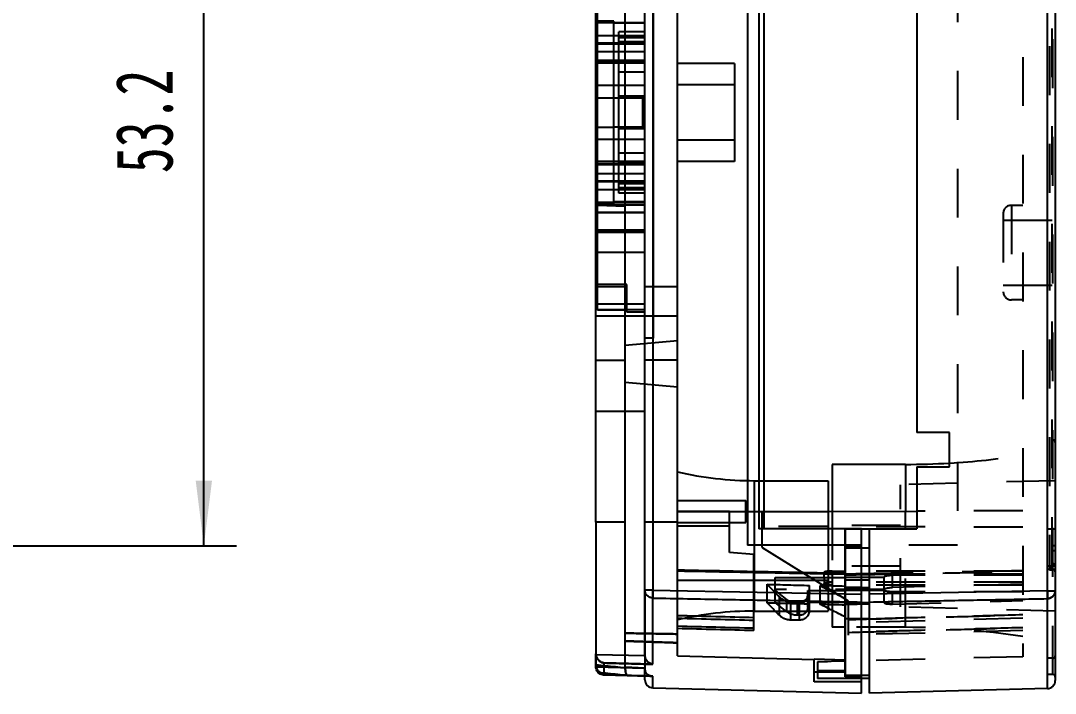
# Model space of a CAD drawing. Extents: x 195 to 445, y -1276 to -961.
# Drawn here: x 381.6 to 445.1, y -1099.9 to -1058.6 of the extents above; entities that cross this region are included whole.
import ezdxf

# ---------------------------------------------------------------- set-up
doc = ezdxf.new("R2010")
doc.units = 0
doc.linetypes.add('EB_DASH', pattern=[6, 3, -3])
doc.layers.get('0').update_dxf_attribs({"linetype": 'CONTINUOUS'})
for name, color, linetype in [('B1_DXF_CONTINUOUS_LINE', 7, 'CONTINUOUS'), ('B1_DXF_HIDDEN_LINE', 7, 'CONTINUOUS'), ('B3_DXF_CONTINUOUS_LINE', 7, 'CONTINUOUS'), ('B3_DXF_HIDDEN_LINE', 7, 'CONTINUOUS'), ('CAXA4', 3, 'CONTINUOUS')]:
    doc.layers.add(name, color=color, linetype=linetype)
doc.styles.add('标准', font='', dxfattribs={"width": 0.667})
doc.styles.get('标准').set_extended_font_data('仿宋_GB2312')
doc.dimstyles.new('标准', dxfattribs={"dimtxt": 3.5, "dimasz": 4, "dimexe": 2, "dimexo": 0, "dimtad": 1, "dimdec": 1, "dimtxsty": '标准', "dimcen": 0, "dimdle": 6, "dimazin": 3, "dimtfac": 1, "dimtdec": 3, "dimtmove": 0, "dimatfit": 3, "dimtolj": 1, "dimtzin": 0})

# ---------------------------------------------------------------- blocks, each defined once
blk = doc.blocks.new('*D1')
at = {"layer": 'CAXA4', "linetype": 'CONTINUOUS'}
for points in [[(392.855, -1037.615), (393.355, -1041.615), (392.355, -1041.615)], [(392.855, -1090.815), (393.355, -1086.815), (392.355, -1086.815)]]:
    blk.add_hatch(color=0, dxfattribs=at).paths.add_polyline_path(points, flags=0)
at = {"layer": 'CAXA4', "color": 0, "linetype": 'CONTINUOUS'}
for p, q in [((321.911, -1037.615), (394.855, -1037.615)), ((392.855, -1090.815), (392.855, -1037.615)), ((321.911, -1090.815), (394.855, -1090.815))]:
    blk.add_line(p, q, dxfattribs=at)
at = {"layer": 'CAXA4', "color": 0, "linetype": 'CONTINUOUS', "insert": (387.435, -1067.938), "char_height": 3.5, "attachment_point": 1, "rotation": 90, "style": '标准'}
blk.add_mtext('\\f仿宋_GB2312|b0|i0|p34;53.2', dxfattribs=at)

msp = doc.modelspace()

# ---------------------------------------------------------------- linework, layer by layer
at = {"color": 6, "linetype": 'CONTINUOUS'}
for p, q in [((421.93, -1097.569), (421.93, -1030.862)), ((419.93, -1093.534), (419.93, -1034.896)), ((420.412, -1034.9), (420.412, -1093.53)), ((426.23, -1037.665), (426.23, -1090.765)), ((416.93, -1089.365), (416.93, -1039.065)), ((426.93, -1038.665), (426.93, -1089.765)), ((427.23, -1038.665), (427.23, -1089.765)), ((420.43, -1050.365), (420.43, -1078.065)), ((418.73, -1076.715), (418.73, -1051.715)), ((418.33, -1069.165), (418.33, -1059.265)), ((419.93, -1059.265), (418.33, -1059.265)), ((418.33, -1059.609), (419.93, -1059.609)), ((418.33, -1059.857), (419.93, -1059.857)), ((418.33, -1061.005), (419.93, -1061.005)), ((419.93, -1061.178), (418.33, -1061.178)), ((425.43, -1061.215), (421.93, -1061.215)), ((425.43, -1061.215), (425.43, -1067.215)), ((418.33, -1061.715), (419.93, -1061.715)), ((425.43, -1062.515), (421.93, -1062.515)), ((419.93, -1063.215), (418.33, -1063.215)), ((419.93, -1065.215), (418.33, -1065.215)), ((425.43, -1065.915), (421.93, -1065.915)), ((419.93, -1066.715), (418.33, -1066.715)), ((418.33, -1067.253), (419.93, -1067.253)), ((419.93, -1067.425), (418.33, -1067.425)), ((425.43, -1067.215), (421.93, -1067.215)), ((418.33, -1068.573), (419.93, -1068.573)), ((418.33, -1068.821), (419.93, -1068.821)), ((419.93, -1069.165), (418.33, -1069.165)), ((418.73, -1074.915), (416.93, -1074.915)), ((421.93, -1074.915), (419.93, -1074.915)), ((421.93, -1076.715), (416.93, -1076.715)), ((418.73, -1078.495), (421.93, -1078.215)), ((420.43, -1078.065), (419.93, -1078.065)), ((416.93, -1079.415), (418.73, -1079.415)), ((421.93, -1079.415), (419.93, -1079.415)), ((421.93, -1081.065), (418.73, -1080.785)), ((419.93, -1082.565), (416.93, -1082.565)), ((426.655, -1086.815), (431.18, -1086.815)), ((426.655, -1094.815), (426.655, -1086.815)), ((431.18, -1086.815), (431.18, -1094.815)), ((421.93, -1088.034), (426.13, -1088.034)), ((426.13, -1089.384), (426.13, -1088.034)), ((425.13, -1088.714), (421.93, -1088.715)), ((421.93, -1088.715), (431.18, -1088.715)), ((425.13, -1091.215), (425.13, -1088.715)), ((418.73, -1089.365), (416.93, -1089.365)), ((421.93, -1089.365), (419.93, -1089.365)), ((421.93, -1089.384), (426.13, -1089.384)), ((425.13, -1089.615), (421.93, -1089.615)), ((433.23, -1089.765), (426.93, -1089.765)), ((432.23, -1098.853), (432.23, -1089.765)), ((433.23, -1099.865), (433.23, -1089.765)), ((426.63, -1091.346), (425.13, -1091.215)), ((433.23, -1090.765), (426.23, -1090.765)), ((433.23, -1090.865), (432.23, -1090.865)), ((426.63, -1096.018), (426.63, -1091.346)), ((421.93, -1092.915), (431.18, -1092.915)), ((427.429, -1094.304), (427.429, -1093.175)), ((420.412, -1093.53), (419.93, -1093.53)), ((420.412, -1093.53), (433.23, -1093.774)), ((430.03, -1094.763), (430.03, -1093.245)), ((430.675, -1093.262), (430.674, -1094.39)), ((433.23, -1093.373), (432.23, -1093.373)), ((420.417, -1098.084), (420.417, -1094.018)), ((428.188, -1095.075), (428.188, -1093.949)), ((429.43, -1094.248), (428.895, -1094.248)), ((428.895, -1095.372), (428.895, -1094.248)), ((429.43, -1095.372), (429.43, -1094.248)), ((426.655, -1094.815), (431.18, -1094.815)), ((429.43, -1095.372), (428.895, -1095.372)), ((419.931, -1097.574), (416.931, -1097.495)), ((419.93, -1097.527), (419.93, -1098.301)), ((421.93, -1097.569), (430.33, -1097.789)), ((416.93, -1098.26), (416.93, -1098.274)), ((417.417, -1098.005), (417.417, -1098.734)), ((432.23, -1097.825), (430.33, -1097.775)), ((430.33, -1099.165), (430.33, -1097.775)), ((417.378, -1098.734), (420.378, -1098.813)), ((419.93, -1099.03), (419.93, -1098.353)), ((420.417, -1099.53), (420.417, -1098.812)), ((432.23, -1098.565), (430.33, -1098.565)), ((432.23, -1098.853), (433.23, -1098.853)), ((420.417, -1099.53), (433.23, -1099.865)), ((433.23, -1099.165), (430.33, -1099.165))]:
    msp.add_line(p, q, dxfattribs=at)
at = {"color": 7, "linetype": 'CONTINUOUS'}
for p, q in [((418.73, -1098.287), (418.73, -1076.715)), ((416.93, -1089.365), (416.93, -1098.26)), ((419.93, -1093.534), (419.93, -1097.527)), ((416.93, -1098.222), (419.93, -1098.301)), ((416.93, -1098.235), (419.93, -1098.314)), ((419.93, -1098.314), (418.73, -1098.27)), ((419.93, -1098.351), (419.93, -1098.301))]:
    msp.add_line(p, q, dxfattribs=at)
at = {"color": 6, "linetype": 'CONTINUOUS'}
for centre, radius, start, end in [((426.655, -1066.09), 20.726, 256.8219, 270), ((426.655, -1115.541), 20.726, 90, 103.1781), ((420.43, -1099.03), 0.5, 180, 268.5)]:
    msp.add_arc(centre, radius, start, end, dxfattribs=at)
for points, knots in [([(432.23, -1092.507), (431.085, -1092.485), (428.795, -1092.441), (425.362, -1092.375), (423.073, -1092.331), (421.93, -1092.309)], [0, 0, 0, 0, 3.435604, 6.869564, 10.301892, 10.301892, 10.301892, 10.301892]), ([(421.93, -1092.353), (423.073, -1092.375), (425.362, -1092.419), (428.795, -1092.484), (431.085, -1092.528), (432.23, -1092.55)], [0, 0, 0, 0, 3.432328, 6.866297, 10.301897, 10.301897, 10.301897, 10.301897]), ([(427.429, -1093.175), (427.513, -1093.261), (427.682, -1093.433), (427.935, -1093.691), (428.103, -1093.863), (428.188, -1093.949)], [0, 0, 0, 0, 0.361464, 0.722883, 1.084256, 1.084256, 1.084256, 1.084256]), ([(420.417, -1094.018), (420.353, -1094.017), (420.225, -1093.989), (420.063, -1093.88), (419.955, -1093.72), (419.93, -1093.593), (419.93, -1093.53)], [0, 0, 0, 0, 0.1925555, 0.3838489, 0.5734105, 0.7617538, 0.7617538, 0.7617538, 0.7617538]), ([(420.417, -1094.018), (420.353, -1094.017), (420.224, -1093.989), (420.063, -1093.88), (419.955, -1093.719), (419.93, -1093.593), (419.93, -1093.53)], [0, 0, 0, 0, 0.1929738, 0.3844971, 0.5746357, 0.7617541, 0.7617541, 0.7617541, 0.7617541]), ([(420.412, -1093.53), (420.411, -1093.585), (420.41, -1093.69), (420.409, -1093.831), (420.412, -1093.939), (420.414, -1093.997), (420.417, -1094.018)], [0, 0, 0, 0, 0.1648571, 0.3131479, 0.4240123, 0.4881057, 0.4881057, 0.4881057, 0.4881057]), ([(420.417, -1094.018), (420.414, -1093.997), (420.412, -1093.939), (420.409, -1093.831), (420.41, -1093.69), (420.411, -1093.586), (420.412, -1093.53)], [0, 0, 0, 0, 0.0633335, 0.1759433, 0.3219178, 0.4881059, 0.4881059, 0.4881059, 0.4881059]), ([(430.03, -1093.636), (430.03, -1093.715), (429.998, -1093.877), (429.863, -1094.083), (429.662, -1094.218), (429.505, -1094.248), (429.43, -1094.248)], [0, 0, 0, 0, 0.2387004, 0.4826685, 0.7224731, 0.9503967, 0.9503967, 0.9503967, 0.9503967]), ([(420.417, -1094.018), (421.839, -1094.045), (424.686, -1094.099), (428.957, -1094.181), (431.805, -1094.235), (433.23, -1094.262)], [0, 0, 0, 0, 4.269114, 8.540917, 12.815406, 12.815406, 12.815406, 12.815406]), ([(428.188, -1095.075), (428.103, -1094.989), (427.935, -1094.818), (427.682, -1094.561), (427.513, -1094.39), (427.429, -1094.304)], [0, 0, 0, 0, 0.360455, 0.720957, 1.081505, 1.081505, 1.081505, 1.081505]), ([(428.188, -1093.949), (428.249, -1094.012), (428.389, -1094.122), (428.633, -1094.225), (428.808, -1094.248), (428.895, -1094.248)], [0, 0, 0, 0, 0.264161, 0.5270097, 0.787693, 0.787693, 0.787693, 0.787693]), ([(428.895, -1094.248), (428.805, -1094.248), (428.629, -1094.223), (428.386, -1094.119), (428.248, -1094.011), (428.188, -1093.949)], [0, 0, 0, 0, 0.2700708, 0.5265811, 0.7875401, 0.7875401, 0.7875401, 0.7875401]), ([(428.895, -1095.372), (428.808, -1095.372), (428.633, -1095.348), (428.389, -1095.246), (428.249, -1095.137), (428.188, -1095.075)], [0, 0, 0, 0, 0.2614655, 0.5241186, 0.7869666, 0.7869666, 0.7869666, 0.7869666]), ([(428.895, -1095.372), (428.805, -1095.372), (428.629, -1095.347), (428.386, -1095.244), (428.249, -1095.136), (428.188, -1095.075)], [0, 0, 0, 0, 0.269785, 0.5260864, 0.7868145, 0.7868145, 0.7868145, 0.7868145]), ([(430.03, -1094.763), (430.03, -1094.841), (429.999, -1095.002), (429.864, -1095.207), (429.662, -1095.341), (429.505, -1095.372), (429.43, -1095.372)], [0, 0, 0, 0, 0.2368293, 0.4797356, 0.7194172, 0.9480021, 0.9480021, 0.9480021, 0.9480021]), ([(421.93, -1096.228), (421.574, -1096.222), (420.863, -1096.21), (419.796, -1096.192), (419.085, -1096.18), (418.73, -1096.174)], [0, 0, 0, 0, 1.066772, 2.133591, 3.200456, 3.200456, 3.200456, 3.200456]), ([(418.73, -1096.175), (419.085, -1096.181), (419.796, -1096.193), (420.863, -1096.211), (421.574, -1096.223), (421.93, -1096.229)], [0, 0, 0, 0, 1.066865, 2.133684, 3.200456, 3.200456, 3.200456, 3.200456]), ([(421.93, -1096.765), (421.574, -1096.753), (420.863, -1096.729), (419.796, -1096.693), (419.085, -1096.669), (418.73, -1096.657)], [0, 0, 0, 0, 1.067224, 2.134495, 3.201815, 3.201815, 3.201815, 3.201815]), ([(418.73, -1096.659), (419.085, -1096.671), (419.796, -1096.695), (420.863, -1096.731), (421.574, -1096.755), (421.93, -1096.767)], [0, 0, 0, 0, 1.067319, 2.13459, 3.201814, 3.201814, 3.201814, 3.201814]), ([(416.93, -1097.451), (416.93, -1097.456), (416.93, -1097.466), (416.93, -1097.48), (416.931, -1097.49), (416.931, -1097.495)], [0, 0, 0, 0, 0.01456622, 0.02913588, 0.04370076, 0.04370076, 0.04370076, 0.04370076]), ([(416.931, -1097.495), (416.931, -1097.49), (416.93, -1097.48), (416.93, -1097.466), (416.93, -1097.456), (416.93, -1097.451)], [0, 0, 0, 0, 0.01456501, 0.02913462, 0.04370063, 0.04370063, 0.04370063, 0.04370063]), ([(417.417, -1098.005), (417.352, -1097.996), (417.229, -1097.953), (417.073, -1097.837), (416.974, -1097.676), (416.935, -1097.556), (416.931, -1097.495)], [0, 0, 0, 0, 0.1952103, 0.3849807, 0.572708, 0.7563237, 0.7563237, 0.7563237, 0.7563237]), ([(416.931, -1097.495), (416.935, -1097.555), (416.974, -1097.675), (417.073, -1097.836), (417.229, -1097.953), (417.352, -1097.996), (417.417, -1098.005)], [0, 0, 0, 0, 0.1824237, 0.3708257, 0.5610546, 0.7563177, 0.7563177, 0.7563177, 0.7563177]), ([(419.93, -1097.53), (419.93, -1097.535), (419.93, -1097.545), (419.93, -1097.56), (419.931, -1097.569), (419.931, -1097.574)], [0, 0, 0, 0, 0.01481148, 0.02961044, 0.04368021, 0.04368021, 0.04368021, 0.04368021]), ([(419.931, -1097.574), (419.931, -1097.569), (419.93, -1097.559), (419.93, -1097.545), (419.93, -1097.535), (419.93, -1097.53)], [0, 0, 0, 0, 0.01481344, 0.02961389, 0.0436811, 0.0436811, 0.0436811, 0.0436811]), ([(419.931, -1097.574), (419.935, -1097.634), (419.969, -1097.756), (420.075, -1097.913), (420.227, -1098.033), (420.352, -1098.075), (420.417, -1098.084)], [0, 0, 0, 0, 0.1819044, 0.3708985, 0.5608332, 0.7567729, 0.7567729, 0.7567729, 0.7567729]), ([(420.417, -1098.084), (420.352, -1098.075), (420.227, -1098.033), (420.076, -1097.913), (419.97, -1097.757), (419.935, -1097.635), (419.931, -1097.574)], [0, 0, 0, 0, 0.1958759, 0.3853107, 0.5736324, 0.7567742, 0.7567742, 0.7567742, 0.7567742]), ([(416.93, -1098.109), (417.13, -1098.13), (417.529, -1098.171), (418.129, -1098.23), (418.53, -1098.268), (418.73, -1098.287)], [0, 0, 0, 0, 0.603012, 1.205944, 1.808801, 1.808801, 1.808801, 1.808801]), ([(416.93, -1098.146), (416.93, -1098.206), (416.952, -1098.329), (417.055, -1098.489), (417.218, -1098.601), (417.35, -1098.626), (417.417, -1098.625)], [0, 0, 0, 0, 0.1810955, 0.3676263, 0.5597591, 0.7601101, 0.7601101, 0.7601101, 0.7601101]), ([(419.014, -1098.786), (418.814, -1098.767), (418.413, -1098.728), (417.812, -1098.668), (417.411, -1098.628), (417.211, -1098.607)], [0, 0, 0, 0, 0.603921, 1.207895, 1.811924, 1.811924, 1.811924, 1.811924]), ([(417.417, -1098.625), (417.582, -1098.642), (417.913, -1098.675), (418.41, -1098.724), (418.741, -1098.757), (418.907, -1098.773)], [0, 0, 0, 0, 0.499035, 0.998228, 1.49758, 1.49758, 1.49758, 1.49758])]:
    msp.add_open_spline(points, degree=3, knots=knots, dxfattribs=at)
for points in [[(427.429, -1093.175), (427.862, -1093.187), (428.729, -1093.21), (429.596, -1093.233), (430.03, -1093.245)], [(427.429, -1093.175), (427.862, -1093.187), (428.729, -1093.21), (429.596, -1093.233), (430.03, -1093.245)], [(432.23, -1093.303), (431.97, -1093.297), (431.452, -1093.283), (430.934, -1093.269), (430.674, -1093.262)], [(432.23, -1093.303), (431.97, -1093.297), (431.452, -1093.283), (430.934, -1093.269), (430.674, -1093.262)], [(432.23, -1094.055), (431.97, -1093.923), (431.452, -1093.659), (430.934, -1093.394), (430.674, -1093.262)], [(427.429, -1094.304), (427.862, -1094.316), (428.729, -1094.339), (429.596, -1094.362), (430.03, -1094.373)], [(427.429, -1094.304), (427.862, -1094.316), (428.729, -1094.339), (429.596, -1094.362), (430.03, -1094.373)], [(430.674, -1094.39), (430.934, -1094.397), (431.452, -1094.411), (431.97, -1094.425), (432.23, -1094.432)], [(430.674, -1094.39), (430.934, -1094.397), (431.452, -1094.411), (431.97, -1094.425), (432.23, -1094.432)], [(432.23, -1095.18), (431.97, -1095.048), (431.452, -1094.785), (430.934, -1094.522), (430.674, -1094.39)], [(421.93, -1095.083), (422.713, -1095.104), (424.28, -1095.146), (425.846, -1095.187), (426.63, -1095.208)], [(421.93, -1095.083), (422.713, -1095.104), (424.28, -1095.146), (425.846, -1095.187), (426.63, -1095.208)], [(426.63, -1095.397), (425.846, -1095.376), (424.28, -1095.335), (422.713, -1095.293), (421.93, -1095.273)], [(426.63, -1095.397), (425.846, -1095.376), (424.28, -1095.335), (422.713, -1095.293), (421.93, -1095.273)], [(421.93, -1095.732), (422.713, -1095.752), (424.28, -1095.794), (425.846, -1095.835), (426.63, -1095.856)], [(421.93, -1095.732), (422.713, -1095.752), (424.28, -1095.794), (425.846, -1095.835), (426.63, -1095.856)], [(426.63, -1096.018), (425.846, -1095.997), (424.28, -1095.956), (422.713, -1095.914), (421.93, -1095.894)], [(426.63, -1096.018), (425.846, -1095.997), (424.28, -1095.956), (422.713, -1095.914), (421.93, -1095.894)], [(420.417, -1098.084), (419.917, -1098.071), (418.917, -1098.044), (417.917, -1098.018), (417.417, -1098.005)], [(417.417, -1098.005), (417.917, -1098.018), (418.917, -1098.044), (419.917, -1098.071), (420.417, -1098.084)], [(420.417, -1098.812), (419.917, -1098.799), (418.917, -1098.773), (417.917, -1098.747), (417.417, -1098.734)], [(418.907, -1098.773), (419.158, -1098.779), (419.662, -1098.793), (420.165, -1098.806), (420.417, -1098.812)]]:
    msp.add_open_spline(points, degree=3, dxfattribs=at)
at = {"color": 7, "linetype": 'CONTINUOUS'}
for points, knots in [([(419.93, -1093.53), (419.93, -1094.067), (419.93, -1095.048), (419.93, -1096.385), (419.93, -1097.186), (419.93, -1097.541)], [0, 0, 0, 0, 1.610135, 2.943994, 4.010871, 4.010871, 4.010871, 4.010871]), ([(419.93, -1097.541), (419.93, -1097.186), (419.93, -1096.385), (419.93, -1095.048), (419.93, -1094.067), (419.93, -1093.53)], [0, 0, 0, 0, 1.066877, 2.400736, 4.010871, 4.010871, 4.010871, 4.010871]), ([(416.93, -1098.274), (416.93, -1098.195), (416.93, -1098.024), (416.93, -1097.753), (416.93, -1097.562), (416.93, -1097.462)], [0, 0, 0, 0, 0.2384618, 0.5127482, 0.8118918, 0.8118918, 0.8118918, 0.8118918]), ([(416.93, -1097.462), (416.93, -1097.544), (416.93, -1097.702), (416.93, -1097.93), (416.93, -1098.076), (416.93, -1098.146)], [0, 0, 0, 0, 0.2442584, 0.4757226, 0.6834439, 0.6834439, 0.6834439, 0.6834439]), ([(417.417, -1098.734), (417.363, -1098.736), (417.257, -1098.725), (417.117, -1098.658), (417.01, -1098.553), (416.942, -1098.416), (416.93, -1098.314), (416.93, -1098.261)], [0, 0, 0, 0, 0.1625745, 0.3127004, 0.4590651, 0.6056098, 0.7640581, 0.7640581, 0.7640581, 0.7640581]), ([(417.417, -1098.734), (417.363, -1098.737), (417.257, -1098.725), (417.117, -1098.658), (417.01, -1098.553), (416.944, -1098.42), (416.93, -1098.322), (416.93, -1098.274)], [0, 0, 0, 0, 0.1626132, 0.3127141, 0.4590201, 0.6056701, 0.7511218, 0.7511218, 0.7511218, 0.7511218]), ([(418.73, -1098.27), (418.726, -1098.334), (418.727, -1098.456), (418.76, -1098.617), (418.806, -1098.739), (418.879, -1098.777), (418.907, -1098.773)], [0, 0, 0, 0, 0.1944132, 0.3674159, 0.4946541, 0.5791074, 0.5791074, 0.5791074, 0.5791074]), ([(418.907, -1098.773), (418.88, -1098.778), (418.809, -1098.741), (418.761, -1098.624), (418.729, -1098.469), (418.727, -1098.35), (418.73, -1098.288)], [0, 0, 0, 0, 0.0825036, 0.2060362, 0.3722284, 0.5603308, 0.5603308, 0.5603308, 0.5603308]), ([(419.93, -1098.314), (419.93, -1098.312), (419.93, -1098.329), (419.93, -1098.325), (419.93, -1098.341), (419.93, -1098.34)], [0, 0, 0, 0, 0.00449809, 0.02181417, 0.02594557, 0.02594557, 0.02594557, 0.02594557]), ([(419.93, -1098.34), (419.93, -1098.341), (419.93, -1098.324), (419.93, -1098.328), (419.93, -1098.313), (419.93, -1098.314)], [0, 0, 0, 0, 0.00500163, 0.02232188, 0.02594557, 0.02594557, 0.02594557, 0.02594557]), ([(419.93, -1098.34), (419.93, -1098.392), (419.942, -1098.494), (420.009, -1098.632), (420.117, -1098.737), (420.257, -1098.804), (420.363, -1098.815), (420.417, -1098.812)], [0, 0, 0, 0, 0.1576049, 0.3046349, 0.4513294, 0.601542, 0.7640688, 0.7640688, 0.7640688, 0.7640688]), ([(420.417, -1098.812), (420.363, -1098.815), (420.257, -1098.804), (420.117, -1098.737), (420.01, -1098.632), (419.944, -1098.499), (419.93, -1098.401), (419.93, -1098.353)], [0, 0, 0, 0, 0.1626137, 0.3127162, 0.4590243, 0.6056762, 0.7511288, 0.7511288, 0.7511288, 0.7511288])]:
    msp.add_open_spline(points, degree=3, knots=knots, dxfattribs=at)
at = {"layer": 'B1_DXF_CONTINUOUS_LINE', "color": 7, "linetype": 'CONTINUOUS'}
for p, q in [((445.13, -1029.351), (445.13, -1099.079)), ((444.647, -1093.567), (444.647, -1034.864)), ((436.63, -1044.565), (436.63, -1083.865)), ((438.63, -1083.865), (436.63, -1083.865)), ((438.63, -1085.965), (438.63, -1083.865)), ((435.93, -1085.815), (431.43, -1085.815)), ((431.43, -1085.815), (431.43, -1088.7)), ((435.93, -1085.815), (435.93, -1088.684)), ((436.63, -1085.965), (438.63, -1085.965)), ((436.63, -1085.965), (436.63, -1089.765)), ((427.13, -1088.715), (436.63, -1088.682)), ((427.13, -1090.915), (427.13, -1088.715)), ((432.23, -1089.765), (436.63, -1089.765)), ((432.23, -1089.765), (432.23, -1094.342)), ((433.73, -1099.865), (433.73, -1089.765)), ((427.13, -1090.915), (430.099, -1092.764)), ((430.93, -1092.764), (430.93, -1092.452)), ((431.43, -1092.359), (432.23, -1092.359)), ((431.43, -1092.359), (431.43, -1092.764)), ((427.93, -1092.764), (432.23, -1092.764)), ((427.93, -1094.29), (427.93, -1092.764)), ((432.23, -1092.892), (433.73, -1092.892)), ((427.93, -1093.552), (428.656, -1094.124)), ((429.93, -1093.552), (432.23, -1093.552)), ((429.93, -1094.585), (429.93, -1093.552)), ((432.23, -1093.38), (433.73, -1093.38)), ((444.647, -1093.567), (433.73, -1093.774)), ((444.647, -1093.567), (445.13, -1093.567)), ((428.656, -1094.862), (427.93, -1094.29)), ((428.656, -1094.862), (428.656, -1094.124)), ((429.28, -1094.34), (429.43, -1094.34)), ((429.28, -1094.34), (429.28, -1095.078)), ((429.43, -1095.078), (429.43, -1094.34)), ((432.23, -1094.29), (429.93, -1094.29)), ((431.43, -1094.29), (431.43, -1095.815)), ((433.73, -1094.342), (432.23, -1094.342)), ((432.23, -1094.416), (433.73, -1094.377)), ((432.23, -1094.416), (432.23, -1098.755)), ((432.43, -1094.342), (432.43, -1094.411)), ((444.643, -1099.579), (444.643, -1094.055)), ((429.43, -1095.078), (429.28, -1095.078)), ((432.23, -1095.264), (433.73, -1095.264)), ((432.23, -1095.815), (431.43, -1095.815)), ((432.23, -1097.893), (430.53, -1097.937)), ((430.53, -1097.937), (430.53, -1098.965)), ((430.53, -1098.465), (432.23, -1098.465)), ((432.23, -1098.755), (433.73, -1098.755)), ((433.73, -1098.965), (430.53, -1098.965)), ((444.643, -1099.579), (433.73, -1099.865))]:
    msp.add_line(p, q, dxfattribs=at)
for centre, radius, start, end in [((435.93, -1039.882), 45.933, 270, 273.37137), ((444.63, -1099.08), 0.5, 271.5, 360)]:
    msp.add_arc(centre, radius, start, end, dxfattribs=at)
for points, knots in [([(430.93, -1092.452), (430.929, -1092.435), (430.994, -1092.402), (431.093, -1092.382), (431.253, -1092.363), (431.368, -1092.359), (431.43, -1092.359)], [0, 0, 0, 0, 0.0533514, 0.1695403, 0.3364579, 0.5216185, 0.5216185, 0.5216185, 0.5216185]), ([(445.13, -1093.567), (445.13, -1093.629), (445.104, -1093.756), (444.996, -1093.917), (444.834, -1094.025), (444.706, -1094.053), (444.643, -1094.055)], [0, 0, 0, 0, 0.1883018, 0.3784831, 0.5694063, 0.7617328, 0.7617328, 0.7617328, 0.7617328]), ([(444.643, -1094.055), (444.646, -1094.033), (444.648, -1093.974), (444.65, -1093.866), (444.649, -1093.725), (444.648, -1093.621), (444.647, -1093.567)], [0, 0, 0, 0, 0.0642195, 0.1764423, 0.3250347, 0.4880713, 0.4880713, 0.4880713, 0.4880713]), ([(428.656, -1094.124), (428.715, -1094.171), (428.844, -1094.25), (429.057, -1094.323), (429.206, -1094.34), (429.28, -1094.34)], [0, 0, 0, 0, 0.2282183, 0.4485574, 0.6729272, 0.6729272, 0.6729272, 0.6729272]), ([(429.43, -1094.34), (429.494, -1094.34), (429.625, -1094.315), (429.792, -1094.205), (429.904, -1094.04), (429.93, -1093.91), (429.93, -1093.848)], [0, 0, 0, 0, 0.1926502, 0.3915043, 0.5888379, 0.7782344, 0.7782344, 0.7782344, 0.7782344]), ([(433.73, -1094.262), (434.943, -1094.239), (437.369, -1094.193), (441.006, -1094.124), (443.431, -1094.078), (444.643, -1094.055)], [0, 0, 0, 0, 3.640333, 7.278695, 10.915061, 10.915061, 10.915061, 10.915061]), ([(429.28, -1095.078), (429.204, -1095.078), (429.054, -1095.06), (428.841, -1094.986), (428.714, -1094.908), (428.656, -1094.862)], [0, 0, 0, 0, 0.2291524, 0.4494766, 0.6729101, 0.6729101, 0.6729101, 0.6729101]), ([(429.93, -1094.585), (429.93, -1094.649), (429.903, -1094.779), (429.792, -1094.943), (429.625, -1095.052), (429.495, -1095.078), (429.43, -1095.078)], [0, 0, 0, 0, 0.1933989, 0.3875051, 0.5824839, 0.7781566, 0.7781566, 0.7781566, 0.7781566])]:
    msp.add_open_spline(points, degree=3, knots=knots, dxfattribs=at)
at = {"layer": 'B1_DXF_HIDDEN_LINE', "color": 8, "linetype": 'EB_DASH'}
for p, q in [((444.63, -1029.715), (444.63, -1098.715)), ((444.98, -1098.715), (444.98, -1029.715)), ((443.13, -1030.812), (443.13, -1097.618)), ((444.78, -1036.148), (444.78, -1092.283)), ((444.93, -1092.051), (444.93, -1036.38)), ((439.13, -1037.665), (439.13, -1090.765)), ((443.13, -1069.915), (442.43, -1069.915)), ((442.43, -1069.915), (442.43, -1075.715)), ((441.93, -1070.415), (441.93, -1075.215)), ((441.93, -1070.815), (444.93, -1070.815)), ((441.93, -1074.815), (444.93, -1074.815)), ((443.13, -1075.715), (442.43, -1075.715)), ((444.98, -1084.315), (444.93, -1084.315)), ((445.13, -1086.815), (435.63, -1087.064)), ((435.63, -1094.566), (435.63, -1087.064)), ((431.43, -1088.7), (431.43, -1092.359)), ((435.93, -1095.815), (435.93, -1088.684)), ((443.13, -1088.659), (436.63, -1088.682)), ((443.13, -1089.671), (427.13, -1089.615)), ((435.63, -1089.565), (431.43, -1089.565)), ((444.63, -1089.765), (445.13, -1089.765)), ((433.73, -1090.965), (432.23, -1090.965)), ((439.13, -1090.765), (433.73, -1090.765)), ((445.13, -1090.815), (444.93, -1090.815)), ((445.13, -1091.115), (444.93, -1091.115)), ((444.98, -1091.915), (444.93, -1091.915)), ((435.63, -1092.065), (431.43, -1092.065)), ((443.13, -1092.544), (431.43, -1092.544)), ((443.13, -1092.359), (432.23, -1092.359)), ((445.13, -1092.065), (444.63, -1092.065)), ((444.98, -1092.265), (444.63, -1092.265)), ((444.78, -1092.283), (444.98, -1092.283)), ((432.43, -1094.215), (430.099, -1092.764)), ((430.93, -1092.764), (430.93, -1093.142)), ((431.43, -1092.764), (431.43, -1094.29)), ((443.13, -1093.049), (431.43, -1093.049)), ((434.63, -1092.764), (432.23, -1092.764)), ((434.63, -1094.31), (434.63, -1092.716)), ((443.13, -1092.618), (435.13, -1092.618)), ((435.13, -1093.37), (435.13, -1092.618)), ((443.13, -1093.164), (435.13, -1093.37)), ((434.63, -1093.502), (427.93, -1093.502)), ((443.13, -1093.233), (431.43, -1093.233)), ((433.73, -1093.455), (432.23, -1093.494)), ((433.73, -1093.552), (432.23, -1093.552)), ((433.73, -1093.552), (434.63, -1093.529)), ((443.13, -1093.633), (435.13, -1093.633)), ((435.13, -1094.384), (435.13, -1093.633)), ((432.23, -1094.29), (433.73, -1094.29)), ((432.43, -1094.342), (432.43, -1094.215)), ((432.43, -1096.288), (432.43, -1094.411)), ((434.63, -1094.267), (433.73, -1094.29)), ((435.13, -1094.384), (443.13, -1094.178)), ((445.13, -1094.815), (435.63, -1094.566)), ((443.13, -1095.259), (432.43, -1095.537)), ((435.93, -1095.815), (432.23, -1095.815)), ((443.13, -1096.011), (432.43, -1096.288)), ((443.13, -1097.618), (430.53, -1097.948)), ((444.98, -1097.715), (444.63, -1097.715)), ((444.98, -1098.715), (444.63, -1098.715))]:
    msp.add_line(p, q, dxfattribs=at)
for centre, radius, start, end in [((442.43, -1070.415), 0.5, 90, 180), ((442.43, -1075.215), 0.5, 180, 270), ((444.98, -1084.465), 0.15, 0, 90), ((435.93, -1039.882), 45.933, 273.37137, 279.01824), ((444.98, -1092.065), 0.15, 0, 90), ((444.98, -1092.415), 0.15, 0, 90), ((435.93, -1141.748), 45.933, 80.98176, 90), ((444.98, -1097.565), 0.15, 270, 0), ((444.98, -1098.865), 0.15, 0, 90)]:
    msp.add_arc(centre, radius, start, end, dxfattribs=at)
for points in [[(430.969, -1092.416), (430.953, -1092.425), (430.93, -1092.435), (430.93, -1092.452)], [(431.021, -1092.397), (431.003, -1092.401), (430.985, -1092.408), (430.969, -1092.416)], [(431.08, -1092.386), (431.06, -1092.389), (431.04, -1092.392), (431.021, -1092.397)], [(431.186, -1092.372), (431.15, -1092.376), (431.115, -1092.381), (431.08, -1092.386)], [(431.245, -1092.366), (431.225, -1092.368), (431.205, -1092.37), (431.186, -1092.372)], [(431.43, -1092.359), (431.368, -1092.359), (431.306, -1092.361), (431.245, -1092.366)], [(431.245, -1092.538), (431.306, -1092.543), (431.368, -1092.544), (431.43, -1092.544)], [(433.73, -1092.526), (433.23, -1092.535), (432.73, -1092.545), (432.23, -1092.554)], [(435.127, -1092.499), (434.661, -1092.508), (434.196, -1092.517), (433.73, -1092.526)], [(443.13, -1092.346), (442.888, -1092.35), (442.647, -1092.355), (442.405, -1092.359)], [(444.803, -1092.267), (444.795, -1092.272), (444.788, -1092.278), (444.78, -1092.283)], [(444.837, -1092.236), (444.826, -1092.247), (444.815, -1092.257), (444.803, -1092.267)], [(444.881, -1092.184), (444.868, -1092.203), (444.853, -1092.22), (444.837, -1092.236)], [(444.98, -1092.283), (444.992, -1092.283), (445.004, -1092.281), (445.016, -1092.279)], [(445.016, -1092.279), (445.029, -1092.276), (445.042, -1092.272), (445.055, -1092.266)], [(434.667, -1092.679), (434.651, -1092.686), (434.63, -1092.698), (434.63, -1092.716)], [(434.63, -1092.716), (434.63, -1092.698), (434.651, -1092.686), (434.666, -1092.679)], [(434.776, -1092.647), (434.739, -1092.653), (434.702, -1092.663), (434.667, -1092.679)], [(434.805, -1092.642), (434.796, -1092.643), (434.786, -1092.645), (434.776, -1092.647)], [(434.63, -1093.546), (434.63, -1093.562), (434.651, -1093.572), (434.666, -1093.579)], [(428.845, -1094.979), (428.778, -1094.947), (428.714, -1094.908), (428.656, -1094.862)], [(429.619, -1095.041), (429.559, -1095.065), (429.494, -1095.078), (429.43, -1095.078)], [(429.892, -1094.772), (429.867, -1094.832), (429.829, -1094.888), (429.783, -1094.934)], [(429.93, -1094.585), (429.93, -1094.649), (429.917, -1094.714), (429.892, -1094.772)]]:
    msp.add_open_spline(points, degree=3, dxfattribs=at)
for points, knots in [([(431.43, -1092.544), (431.368, -1092.544), (431.252, -1092.541), (431.092, -1092.522), (430.993, -1092.502), (430.93, -1092.47), (430.93, -1092.452)], [0, 0, 0, 0, 0.1860869, 0.3532103, 0.4686655, 0.5212509, 0.5212509, 0.5212509, 0.5212509]), ([(430.93, -1092.452), (430.93, -1092.47), (430.994, -1092.502), (431.093, -1092.522), (431.19, -1092.533), (431.245, -1092.538)], [0, 0, 0, 0, 0.0532845, 0.1695497, 0.3368143, 0.3368143, 0.3368143, 0.3368143]), ([(432.23, -1092.598), (433.441, -1092.575), (435.864, -1092.529), (439.497, -1092.459), (441.919, -1092.412), (443.13, -1092.389)], [0, 0, 0, 0, 3.635829, 7.269827, 10.902006, 10.902006, 10.902006, 10.902006]), ([(442.405, -1092.359), (441.436, -1092.378), (439.256, -1092.42), (436.83, -1092.466), (435.373, -1092.494), (435.127, -1092.499)], [0, 0, 0, 0, 2.90754, 6.541539, 7.278981, 7.278981, 7.278981, 7.278981]), ([(444.78, -1092.283), (444.8, -1092.27), (444.839, -1092.238), (444.886, -1092.181), (444.92, -1092.118), (444.93, -1092.072), (444.93, -1092.051)], [0, 0, 0, 0, 0.0740065, 0.1487646, 0.221122, 0.2856125, 0.2856125, 0.2856125, 0.2856125]), ([(445.13, -1092.157), (445.13, -1092.179), (445.114, -1092.226), (445.055, -1092.272), (445.005, -1092.283), (444.98, -1092.283)], [0, 0, 0, 0, 0.0666879, 0.1389778, 0.2162887, 0.2162887, 0.2162887, 0.2162887]), ([(430.93, -1093.142), (430.929, -1093.124), (430.994, -1093.092), (431.093, -1093.072), (431.252, -1093.052), (431.368, -1093.049), (431.43, -1093.049)], [0, 0, 0, 0, 0.0532955, 0.1694021, 0.3363012, 0.5216029, 0.5216029, 0.5216029, 0.5216029]), ([(431.43, -1093.049), (431.368, -1093.049), (431.252, -1093.052), (431.092, -1093.072), (430.993, -1093.092), (430.93, -1093.124), (430.93, -1093.142)], [0, 0, 0, 0, 0.1860537, 0.3532222, 0.4687969, 0.5215216, 0.5215216, 0.5215216, 0.5215216]), ([(430.93, -1093.142), (430.93, -1093.159), (430.994, -1093.192), (431.093, -1093.211), (431.253, -1093.23), (431.368, -1093.233), (431.43, -1093.233)], [0, 0, 0, 0, 0.0531985, 0.169239, 0.3360992, 0.5213338, 0.5213338, 0.5213338, 0.5213338]), ([(431.43, -1093.233), (431.368, -1093.233), (431.252, -1093.23), (431.092, -1093.211), (430.993, -1093.191), (430.93, -1093.159), (430.93, -1093.142)], [0, 0, 0, 0, 0.1859821, 0.3531137, 0.4686241, 0.521252, 0.521252, 0.521252, 0.521252]), ([(434.666, -1092.679), (434.701, -1092.663), (434.794, -1092.641), (434.949, -1092.622), (435.067, -1092.618), (435.13, -1092.618)], [0, 0, 0, 0, 0.1146788, 0.2815476, 0.4693622, 0.4693622, 0.4693622, 0.4693622]), ([(434.63, -1093.48), (434.63, -1093.463), (434.69, -1093.427), (434.79, -1093.403), (434.95, -1093.378), (435.067, -1093.372), (435.13, -1093.37)], [0, 0, 0, 0, 0.0528329, 0.1688235, 0.3370423, 0.5259861, 0.5259861, 0.5259861, 0.5259861]), ([(435.13, -1093.633), (435.067, -1093.633), (434.95, -1093.63), (434.789, -1093.611), (434.692, -1093.592), (434.63, -1093.562), (434.63, -1093.546)], [0, 0, 0, 0, 0.1891394, 0.3565487, 0.470268, 0.5195707, 0.5195707, 0.5195707, 0.5195707]), ([(434.666, -1093.579), (434.701, -1093.593), (434.794, -1093.613), (434.949, -1093.629), (435.067, -1093.633), (435.13, -1093.633)], [0, 0, 0, 0, 0.1136988, 0.2802636, 0.4680769, 0.4680769, 0.4680769, 0.4680769]), ([(444.647, -1093.567), (444.648, -1093.622), (444.649, -1093.727), (444.65, -1093.869), (444.648, -1093.976), (444.646, -1094.034), (444.643, -1094.055)], [0, 0, 0, 0, 0.1663683, 0.3135827, 0.4257067, 0.4880719, 0.4880719, 0.4880719, 0.4880719]), ([(444.643, -1094.055), (444.707, -1094.053), (444.835, -1094.025), (444.996, -1093.916), (445.104, -1093.756), (445.13, -1093.629), (445.13, -1093.567)], [0, 0, 0, 0, 0.1925551, 0.3838451, 0.5733995, 0.7617329, 0.7617329, 0.7617329, 0.7617329]), ([(434.63, -1094.31), (434.63, -1094.327), (434.693, -1094.356), (434.79, -1094.372), (434.95, -1094.386), (435.067, -1094.386), (435.13, -1094.384)], [0, 0, 0, 0, 0.0488925, 0.1623588, 0.3292055, 0.5177628, 0.5177628, 0.5177628, 0.5177628]), ([(435.13, -1094.384), (435.067, -1094.386), (434.95, -1094.386), (434.789, -1094.372), (434.693, -1094.356), (434.63, -1094.327), (434.63, -1094.31)], [0, 0, 0, 0, 0.1890941, 0.3560841, 0.469093, 0.5177588, 0.5177588, 0.5177588, 0.5177588]), ([(432.43, -1095.34), (433.618, -1095.307), (435.996, -1095.243), (439.563, -1095.147), (441.941, -1095.083), (443.13, -1095.051)], [0, 0, 0, 0, 3.567953, 7.13592, 10.703902, 10.703902, 10.703902, 10.703902]), ([(443.13, -1095.051), (441.941, -1095.083), (439.563, -1095.147), (435.996, -1095.243), (433.618, -1095.307), (432.43, -1095.34)], [0, 0, 0, 0, 3.567982, 7.135949, 10.703902, 10.703902, 10.703902, 10.703902]), ([(432.43, -1096.125), (433.618, -1096.093), (435.996, -1096.029), (439.563, -1095.934), (441.941, -1095.87), (443.13, -1095.838)], [0, 0, 0, 0, 3.567938, 7.135888, 10.70385, 10.70385, 10.70385, 10.70385]), ([(443.13, -1095.838), (441.941, -1095.87), (439.563, -1095.934), (435.996, -1096.029), (433.618, -1096.093), (432.43, -1096.125)], [0, 0, 0, 0, 3.567962, 7.135912, 10.70385, 10.70385, 10.70385, 10.70385])]:
    msp.add_open_spline(points, degree=3, knots=knots, dxfattribs=at)
at = {"layer": 'B3_DXF_CONTINUOUS_LINE', "color": 7, "linetype": 'CONTINUOUS'}
for p, q in [((417.03, -1076.356), (417.03, -1052.074)), ((419.93, -1058.726), (419.93, -1051.957)), ((418.03, -1058.615), (417.03, -1058.615)), ((418.03, -1069.815), (418.03, -1058.615)), ((419.93, -1058.726), (418.03, -1058.726)), ((419.93, -1067.234), (419.93, -1058.764)), ((419.93, -1059.971), (418.03, -1059.971)), ((418.03, -1061.001), (419.93, -1061.001)), ((419.93, -1061.196), (418.03, -1061.196)), ((418.03, -1063.315), (419.93, -1063.315)), ((419.803, -1065.115), (419.803, -1063.315)), ((419.93, -1065.115), (418.03, -1065.115)), ((419.93, -1067.234), (418.03, -1067.234)), ((419.93, -1067.429), (418.03, -1067.429)), ((419.93, -1069.664), (419.93, -1067.235)), ((418.03, -1068.459), (419.93, -1068.459)), ((417.03, -1069.815), (418.03, -1069.815)), ((417.03, -1069.904), (418.73, -1069.965)), ((419.93, -1069.705), (418.03, -1069.705)), ((418.73, -1074.765), (418.73, -1069.904)), ((419.93, -1069.904), (418.73, -1069.904)), ((419.93, -1076.474), (419.93, -1069.705)), ((418.83, -1074.765), (417.03, -1074.765)), ((418.83, -1076.474), (418.83, -1074.765)), ((418.83, -1076.356), (417.03, -1076.356)), ((419.93, -1076.474), (418.83, -1076.474))]:
    msp.add_line(p, q, dxfattribs=at)
at = {"layer": 'B3_DXF_HIDDEN_LINE', "color": 8, "linetype": 'EB_DASH'}
for p, q in [((417.03, -1058.683), (419.93, -1058.683)), ((419.93, -1058.764), (419.93, -1058.726)), ((417.03, -1059.496), (419.93, -1059.496)), ((418.03, -1059.971), (417.03, -1059.971)), ((417.03, -1059.998), (419.93, -1059.998)), ((417.03, -1060.465), (419.93, -1060.465)), ((417.03, -1061.001), (418.03, -1061.001)), ((419.93, -1061.092), (417.03, -1061.092)), ((418.03, -1061.196), (417.03, -1061.196)), ((419.93, -1062.565), (417.03, -1062.565)), ((417.03, -1063.315), (418.03, -1063.315)), ((417.03, -1065.115), (418.03, -1065.115)), ((419.93, -1065.865), (417.03, -1065.865)), ((418.03, -1067.234), (417.03, -1067.234)), ((417.03, -1067.338), (419.93, -1067.338)), ((418.03, -1067.429), (417.03, -1067.429)), ((417.03, -1067.965), (419.93, -1067.965)), ((419.93, -1068.432), (417.03, -1068.432)), ((417.03, -1068.459), (418.03, -1068.459)), ((417.03, -1068.934), (419.93, -1068.934)), ((419.93, -1069.705), (419.93, -1069.664)), ((419.93, -1069.747), (417.03, -1069.747)), ((419.93, -1069.881), (417.03, -1069.881)), ((419.93, -1069.903), (417.03, -1069.903)), ((417.03, -1070.329), (419.93, -1070.329)), ((419.93, -1070.381), (417.03, -1070.381)), ((419.93, -1071.431), (417.03, -1071.431)), ((419.93, -1071.432), (417.03, -1071.432)), ((417.03, -1071.432), (419.93, -1071.432)), ((419.93, -1071.583), (417.03, -1071.583)), ((419.93, -1072.815), (417.03, -1072.815)), ((419.93, -1075.985), (417.03, -1075.985)), ((417.03, -1076.314), (419.93, -1076.314))]:
    msp.add_line(p, q, dxfattribs=at)

# ---------------------------------------------------------------- dimensions: what is measured, and where the dimension line sits
at = {"layer": 'CAXA4'}
dim = msp.add_linear_dim(base=(392.855, -1064.215), p1=(321.911, -1090.815), p2=(321.911, -1037.615), angle=90, text='\\f仿宋_GB2312;53.2', dimstyle='标准', dxfattribs=at)
dim.commit()
dim.dimension.update_dxf_attribs({"geometry": '*D1', "text_midpoint": (389.832, -1064.215)})

doc.saveas('drawing.dxf')
